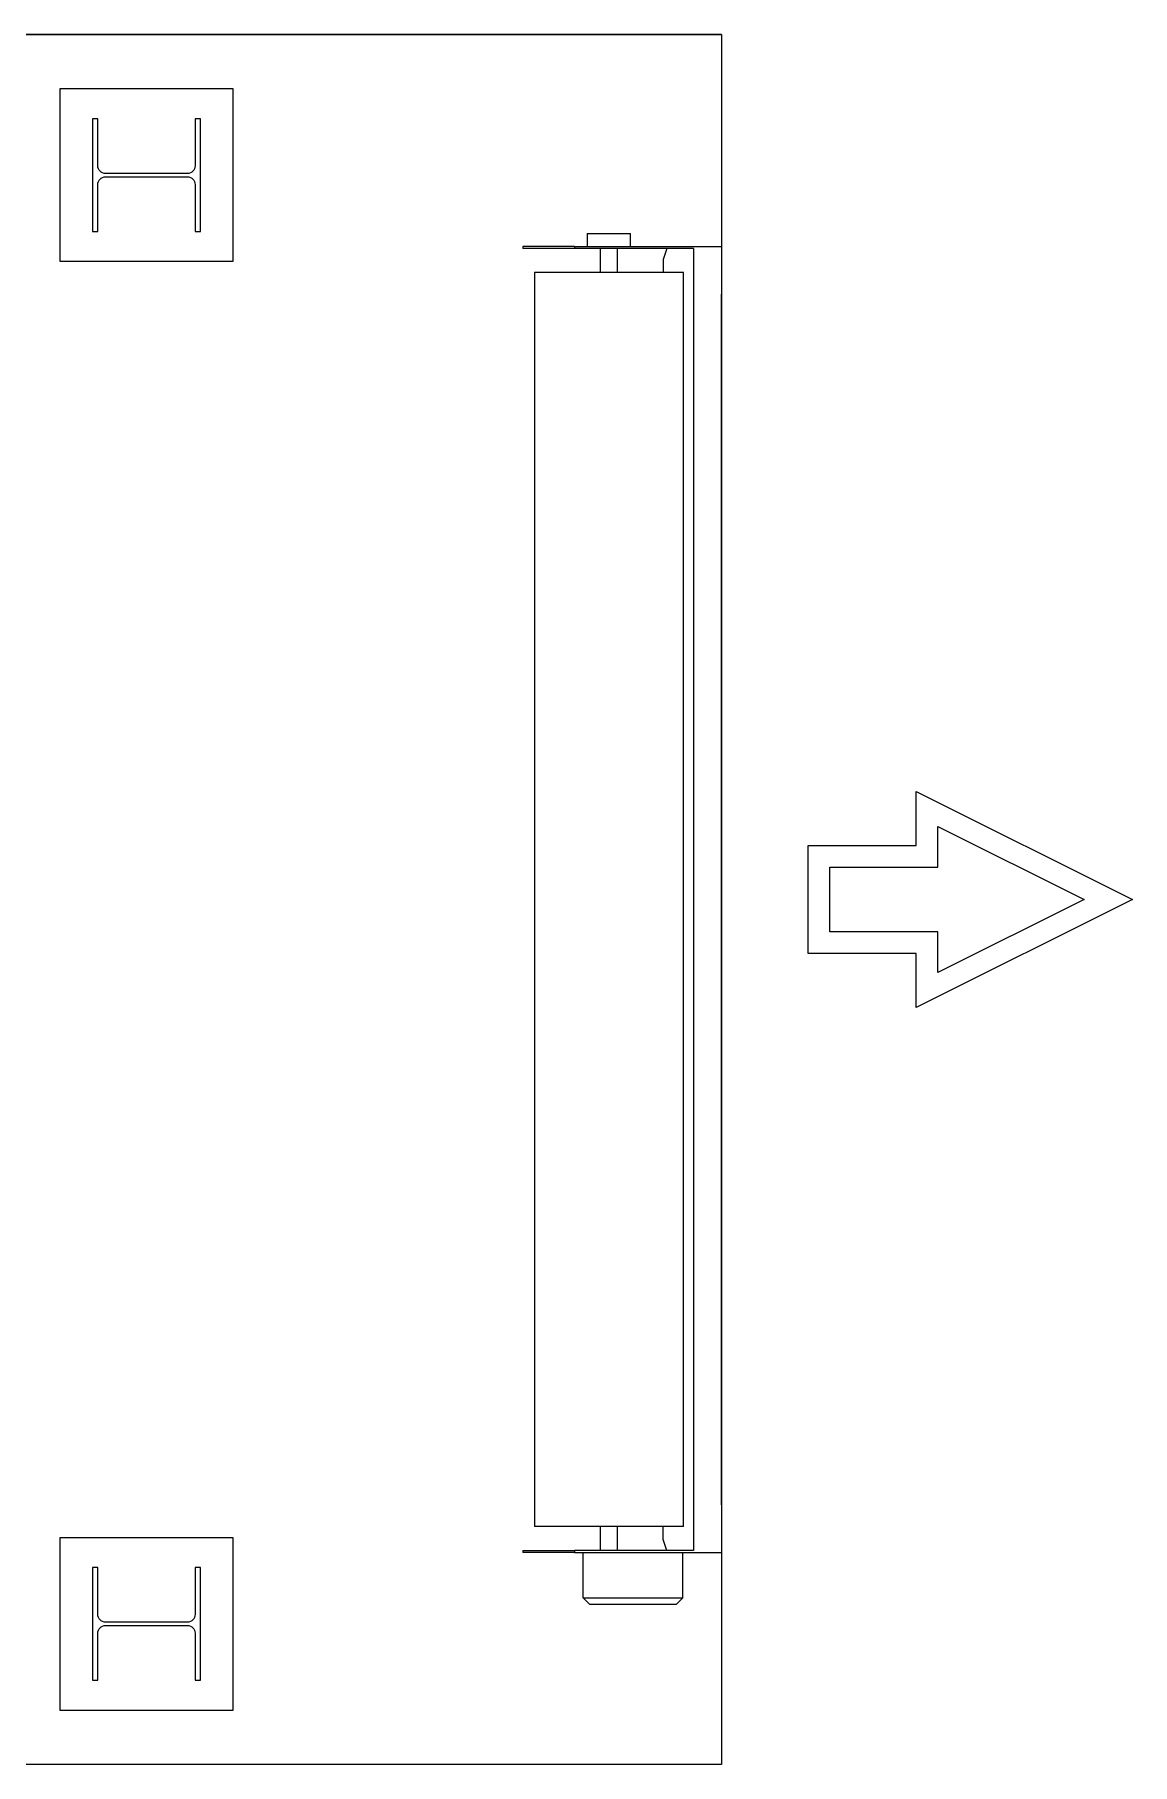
# Model space of a CAD drawing. Header units: millimetres. Extents: x 1215 to 9785, y -901 to 5802.
# Drawn here: x 2274.2 to 2528, y 4397.6 to 4797.6 of the extents above; entities that cross this region are included whole.
import ezdxf

# ---------------------------------------------------------------- set-up
doc = ezdxf.new("R2010")
doc.units = ezdxf.units.MM
for name, color, linetype in [('PK24-EQUIPMENT', 150, 'Continuous'), ('PK24E', 7, 'Continuous'), ('PK24E-STRUCT-STEEL', 254, 'Continuous')]:
    doc.layers.add(name, color=color, linetype=linetype)
doc.layers.add('PK24-SYS-ROOM', color=8, linetype='Continuous', true_color=0x808080)

# ---------------------------------------------------------------- blocks, each defined once
blk = doc.blocks.new('ROOM-CARDOOR--TOP-COMP-PK24')
at = {"layer": 'PK24-EQUIPMENT'}
for p, q in [((-151, -34.04), (-151, 0)), ((140, 0), (-140, 0)), ((151, -34.04), (151, 0)), ((-150.5, -6.5), (-150.5, -34.04)), ((-150.5, -6.5), (150.5, -6.5)), ((150.5, -6.5), (150.5, -34.04)), ((145, -8.81), (-145, -8.81)), ((-145, -8.81), (-145, -43.31)), ((145, -8.81), (145, -43.31)), ((161.5, -9), (151, -9)), ((161.5, -32), (161.5, -9)), ((163, -10.5), (161.5, -9)), ((163, -10.5), (163, -30.5)), ((-150.5, -12.64), (-148, -13.55)), ((-148, -13.55), (-145, -13.55)), ((148, -13.55), (145, -13.55)), ((150.5, -12.64), (148, -13.55)), ((-151, -21.06), (-154, -21.06)), ((-154, -26.06), (-154, -21.06)), ((-154, -31.06), (-154, -26.06)), ((-145, -24.06), (-150.5, -24.06)), ((150.5, -24.06), (145, -24.06)), ((-154, -31.06), (-151, -31.06)), ((-150.5, -28.06), (-145, -28.06)), ((145, -28.06), (150.5, -28.06)), ((161.5, -32), (151, -32)), ((163, -30.5), (161.5, -32)), ((-151, -34.04), (-150.5, -34.04)), ((-151, -34.04), (-151, -46)), ((-150.5, -34.04), (-150.5, -46)), ((150.5, -34.04), (151, -34.04)), ((150.5, -46), (150.5, -34.04)), ((151, -34.04), (151, -46)), ((-145, -43.31), (145, -43.31)), ((-151, -46), (-150.5, -46)), ((150.5, -46), (151, -46))]:
    blk.add_line(p, q, dxfattribs=at)
blk = doc.blocks.new('ROOMARROW---TOP-DECOR-PK24')
at = {"layer": 'PK24E', "color": 251, "true_color": 0x636466}
blk.add_lwpolyline([(0, 0), (50, -25), (50, -12.5), (75, -12.5), (75, 12.5), (50, 12.5), (50, 25), (0, 0)], dxfattribs=at)
at = {"layer": 'PK24E', "color": 31, "true_color": 0xfecc66}
blk.add_lwpolyline([(11.18, 0), (45, -16.91), (45, -7.5), (70, -7.5), (70, 7.5), (45, 7.5), (45, 16.91)], close=True, dxfattribs=at)
blk = doc.blocks.new('*U51')
at = {"layer": 'PK24-SYS-ROOM'}
blk.add_lwpolyline([(-391.5, -200), (-391.5, 200), (456.5, 200), (456.5, -200)], close=True, dxfattribs=at)
at = {"layer": 'PK24-SYS-ROOM', "rotation": 270}
blk.add_blockref('ROOM-CARDOOR--TOP-COMP-PK24', (456.5, 0), dxfattribs=at)
at = {"layer": 'PK24-SYS-ROOM', "xscale": -1}
blk.add_blockref('ROOMARROW---TOP-DECOR-PK24', (551.5, 0), dxfattribs=at)
blk = doc.blocks.new('STEEL-HEA260--TOP-STRUCT-PK24')
at = {"layer": 'PK24E-STRUCT-STEEL', "color": 8, "true_color": 0x808080}
blk.add_lwpolyline([(11.25, 13), (11.25, 2.175, -0.4142136), (9.45, 0.375), (-9.45, 0.375, -0.4142136), (-11.25, 2.175), (-11.25, 13), (-12.5, 13), (-12.5, -13), (-11.25, -13), (-11.25, -2.175, -0.4142136), (-9.45, -0.375), (9.45, -0.375, -0.4142136), (11.25, -2.175), (11.25, -13), (12.5, -13), (12.5, 13)], format="xyb", close=True, dxfattribs=at)
blk = doc.blocks.new('STEEL-HEA260-WPLATE-TOP-STRUCT-PK24')
at = {"layer": 'PK24E-STRUCT-STEEL', "color": 8, "true_color": 0x808080}
blk.add_lwpolyline([(-20, 20), (20, 20), (20, -20), (-20, -20)], close=True, dxfattribs=at)
blk.add_blockref('STEEL-HEA260--TOP-STRUCT-PK24', (0, 0))
blk = doc.blocks.new('ELIFT-COLUMNS--TOP-COMP-PKE24')
for p in [(323.5, 167.5), (323.5, -167.5)]:
    blk.add_blockref('STEEL-HEA260-WPLATE-TOP-STRUCT-PK24', p)
blk = doc.blocks.new('ELIFTTT---TOP-SYS-PKE24')
blk.add_blockref('ELIFT-COLUMNS--TOP-COMP-PKE24', (0, 0))

msp = doc.modelspace()

# ---------------------------------------------------------------- block references
msp.add_blockref('*U51', (1976.55, 4597.62, 361.35))

# ---------------------------------------------------------------- next in the draw order: linework, layer by layer
at = {"elevation": 361.35}
msp.add_lwpolyline([(2433.05, 4797.62), (1570.05, 4797.62)], dxfattribs=at)

# ---------------------------------------------------------------- next in the draw order: block references
msp.add_blockref('ELIFTTT---TOP-SYS-PKE24', (1976.55, 4597.62, 361.35))

doc.saveas('drawing.dxf')
